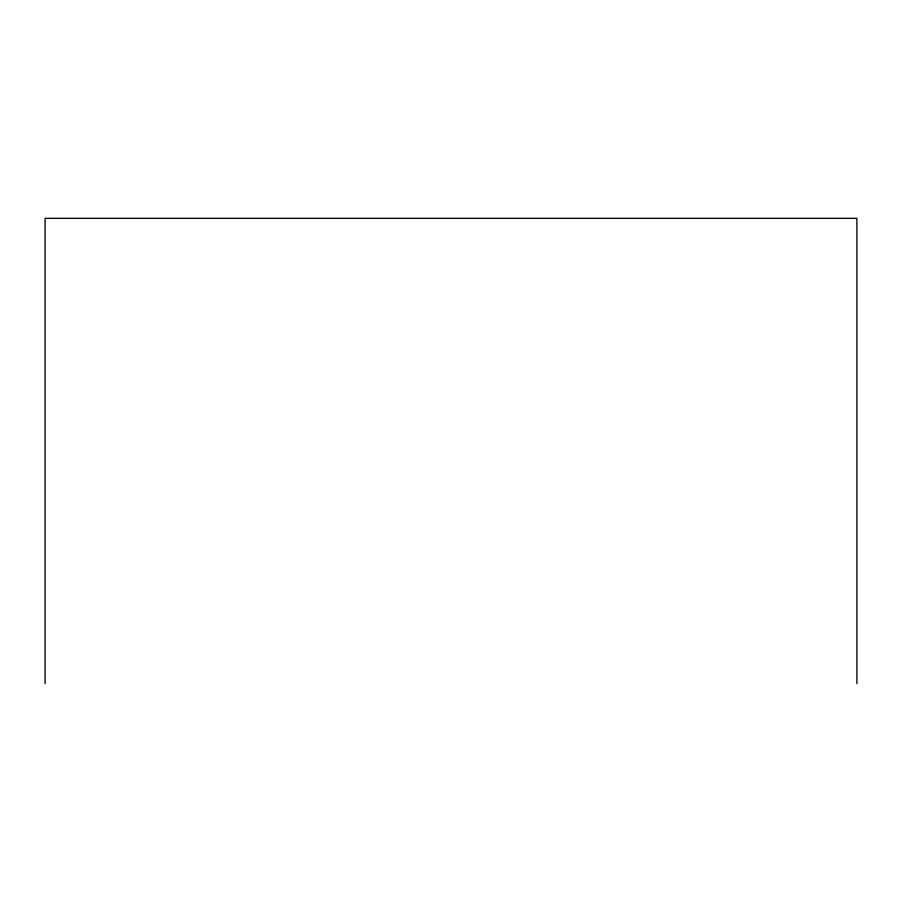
<?xml version="1.0" encoding="UTF-8"?>
<svg xmlns="http://www.w3.org/2000/svg" width="902" height="902" viewBox="0 0 902 902"><rect width="100%" height="100%" fill="white"/><g stroke="black" fill="none" stroke-linecap="round" stroke-linejoin="round"><path stroke-width="1.35" d="M856.9 683.66L856.9 218.34L45.1 218.34L45.1 683.66"/></g></svg>
